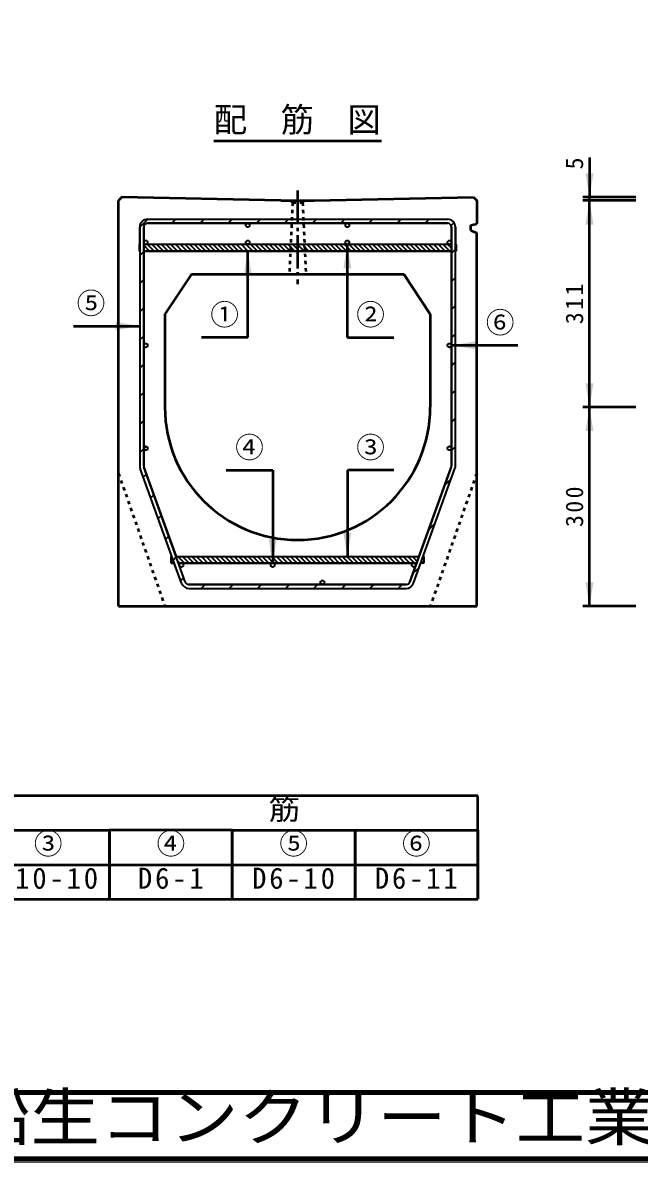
# Model space of a CAD drawing. Units: millimetres, scale not verified. Extents: x 100 to 4105, y 100 to 2870.
# Drawn here: x 989 to 1918, y 100 to 1816 of the extents above; entities that cross this region are included whole.
import ezdxf
from ezdxf.enums import TextEntityAlignment as Align

# ---------------------------------------------------------------- set-up
doc = ezdxf.new("R2010")
doc.units = ezdxf.units.MM
doc.header["$LTSCALE"] = 5
doc.linetypes.add('USER1', pattern=[2.2, 1, -1.2])
doc.linetypes.add('USER2', pattern=[13.4, 10, -1.2, 1, -1.2])
doc.layers.add('V-nasSTD', color=7, linetype='Continuous', lineweight=50)
doc.styles.add('ＭＳ ゴシック', font='')
doc.styles.get('ＭＳ ゴシック').set_extended_font_data('MS Gothic')

msp = doc.modelspace()

# ---------------------------------------------------------------- hatches: boundary and pattern name
at = {"layer": 'V-nasSTD'}
for points in [[(1837.432, 1589.283), (1843.432, 1553.283), (1849.432, 1589.283)], [(1849.432, 1512.283), (1843.432, 1548.283), (1837.432, 1512.283)], [(1484.432, 1446.236), (1478.432, 1482.236), (1472.432, 1446.236)], [(1322.432, 1436.236), (1328.432, 1472.236), (1334.432, 1436.236)], [(1129.432, 1353.327), (1165.432, 1359.327), (1129.432, 1365.327)], [(1671.432, 1324.236), (1635.432, 1330.236), (1671.432, 1336.236)], [(1837.432, 1273.283), (1843.432, 1237.283), (1849.432, 1273.283)], [(1849.432, 1201.283), (1843.432, 1237.283), (1837.432, 1201.283)], [(1484.432, 1048.236), (1478.432, 1012.236), (1472.432, 1048.236)], [(1359.932, 1038.236), (1365.932, 1002.236), (1371.932, 1038.236)], [(1837.432, 973.283), (1843.432, 937.283), (1849.432, 973.283)]]:
    msp.add_hatch(color=256, dxfattribs=at).paths.add_polyline_path(points)

# ---------------------------------------------------------------- linework, layer by layer
for p, q in [((1277.029, 1638.283), (1529.835, 1638.283)), ((1843.432, 1613.283), (1843.432, 1553.283)), ((1138.432, 1553.283), (1133.432, 1548.283)), ((1133.432, 937.283), (1133.432, 1548.283)), ((1378.432, 1548.283), (1138.432, 1553.283)), ((1378.432, 1548.283), (1428.432, 1548.283)), ((1428.432, 1548.283), (1668.432, 1553.283)), ((1668.432, 1553.283), (1673.432, 1548.283)), ((1673.432, 1548.283), (1673.432, 1513.298)), ((1913.432, 1553.283), (1833.432, 1553.283)), ((1913.432, 1548.283), (1833.432, 1548.283)), ((1843.432, 1548.283), (1843.432, 1553.283)), ((1843.432, 1237.283), (1843.432, 1548.283)), ((1664.432, 1511.283), (1673.432, 1513.298)), ((1664.432, 1503.283), (1664.432, 1511.283)), ((1664.432, 1503.283), (1673.432, 1499.925)), ((1673.432, 937.283), (1673.432, 1499.925)), ((1478.432, 1342.236), (1478.432, 1482.236)), ((1328.432, 1342.236), (1328.432, 1472.236)), ((1243.432, 1437.283), (1203.432, 1377.283)), ((1243.432, 1437.283), (1563.432, 1437.283)), ((1563.432, 1437.283), (1603.432, 1377.283)), ((1203.432, 1377.283), (1203.432, 1237.283)), ((1603.432, 1377.283), (1603.432, 1237.283)), ((1065.432, 1359.327), (1165.432, 1359.327)), ((1328.432, 1342.236), (1258.432, 1342.236)), ((1478.432, 1342.236), (1548.432, 1342.236)), ((1735.432, 1330.236), (1635.432, 1330.236)), ((1913.432, 1237.283), (1833.432, 1237.283)), ((1843.432, 937.283), (1843.432, 1237.283)), ((1295.932, 1142.236), (1365.932, 1142.236)), ((1365.932, 1142.236), (1365.932, 1002.236)), ((1478.432, 1142.236), (1478.432, 1012.236)), ((1548.432, 1142.236), (1478.432, 1142.236)), ((1133.432, 937.283), (1673.432, 937.283)), ((1913.432, 937.283), (1833.432, 937.283)), ((1120, 652), (935, 652)), ((1305, 652), (1120, 652)), ((1490, 652), (1305, 652)), ((1675, 652), (1490, 652)), ((1675, 600), (1675, 652)), ((935, 600), (1120, 600)), ((1120, 548), (1120, 600)), ((1120, 600), (1120, 548)), ((1305, 600), (1120, 600)), ((1305, 548), (1305, 600)), ((1305, 600), (1490, 600)), ((1305, 548), (1305, 600)), ((1305, 600), (1305, 548)), ((1490, 548), (1490, 600)), ((1490, 548), (1490, 600)), ((1490, 600), (1675, 600)), ((1490, 548), (1490, 600)), ((1490, 600), (1490, 548)), ((1675, 548), (1675, 600)), ((1675, 548), (1675, 600)), ((1675, 600), (1675, 548)), ((935, 548), (1120, 548)), ((1120, 496), (1120, 548)), ((1120, 548), (1120, 496)), ((1120, 548), (1305, 548)), ((1305, 496), (1305, 548)), ((1305, 548), (1490, 548)), ((1305, 496), (1305, 548)), ((1305, 548), (1305, 496)), ((1490, 496), (1490, 548)), ((1490, 496), (1490, 548)), ((1490, 548), (1675, 548)), ((1490, 496), (1490, 548)), ((1490, 548), (1490, 496)), ((1675, 496), (1675, 548)), ((1675, 496), (1675, 548)), ((1675, 548), (1675, 496)), ((935, 496), (1120, 496)), ((1120, 496), (1305, 496)), ((1305, 496), (1490, 496)), ((1490, 496), (1675, 496))]:
    msp.add_line(p, q, dxfattribs=at)
at = {"layer": 'V-nasSTD', "linetype": 'USER2'}
msp.add_line((1403.432, 1563.283), (1403.432, 1422.283), dxfattribs=at)
at = {"layer": 'V-nasSTD', "linetype": 'USER1'}
for p, q in [((1395.932, 1545.283), (1390.932, 1437.283)), ((1395.932, 1545.283), (1392.932, 1548.283)), ((1392.932, 1548.283), (1413.932, 1548.283)), ((1395.932, 1545.283), (1410.932, 1545.283)), ((1410.932, 1545.283), (1413.932, 1548.283)), ((1410.932, 1545.283), (1415.932, 1437.283)), ((1133.432, 1137.283), (1203.432, 937.283)), ((1673.432, 1137.283), (1603.432, 937.283))]:
    msp.add_line(p, q, dxfattribs=at)
at = {"layer": 'V-nasSTD', "lineweight": 35}
for p, q in [((1177.586, 1520.236), (1165.432, 1508.082)), ((1177.432, 1520.236), (1629.432, 1520.236)), ((1629.432, 1514.236), (1177.432, 1514.236)), ((1177.432, 1514.236), (1629.432, 1514.236)), ((1220.013, 1520.236), (1214.013, 1514.236)), ((1262.439, 1520.236), (1256.439, 1514.236)), ((1304.866, 1520.236), (1298.866, 1514.236)), ((1347.292, 1520.236), (1341.292, 1514.236)), ((1389.718, 1520.236), (1383.718, 1514.236)), ((1432.145, 1520.236), (1426.145, 1514.236)), ((1474.571, 1520.236), (1468.571, 1514.236)), ((1516.998, 1520.236), (1510.998, 1514.236)), ((1559.424, 1520.236), (1553.424, 1514.236)), ((1601.85, 1520.236), (1595.85, 1514.236)), ((1639.22, 1515.179), (1634.852, 1510.811)), ((1165.432, 1508.236), (1165.432, 1148.811)), ((1165.432, 1472.236), (1165.432, 1508.236)), ((1165.432, 1508.236), (1165.432, 1482.236)), ((1171.432, 1508.236), (1171.432, 1148.811)), ((1171.432, 1148.811), (1171.432, 1508.236)), ((1635.432, 1148.811), (1635.432, 1508.236)), ((1635.432, 1508.236), (1635.432, 1148.811)), ((1635.432, 1472.236), (1635.432, 1508.236)), ((1635.432, 1508.236), (1635.432, 1482.236)), ((1641.432, 1148.811), (1641.432, 1508.236)), ((1641.432, 1472.236), (1641.432, 1508.236)), ((1641.432, 1508.236), (1641.432, 1482.236)), ((1164.432, 1482.236), (1164.432, 1472.236)), ((1165.432, 1482.236), (1164.432, 1482.236)), ((1165.432, 1482.236), (1164.432, 1482.236)), ((1164.432, 1482.236), (1164.432, 1472.236)), ((1164.432, 1480.922), (1165.432, 1479.922)), ((1635.432, 1482.236), (1171.432, 1482.236)), ((1635.432, 1482.236), (1171.432, 1482.236)), ((1171.432, 1480.993), (1180.19, 1472.236)), ((1177.261, 1482.236), (1187.261, 1472.236)), ((1184.332, 1482.236), (1194.332, 1472.236)), ((1191.403, 1482.236), (1201.403, 1472.236)), ((1198.474, 1482.236), (1208.474, 1472.236)), ((1205.545, 1482.236), (1215.545, 1472.236)), ((1212.616, 1482.236), (1222.616, 1472.236)), ((1219.687, 1482.236), (1229.687, 1472.236)), ((1226.758, 1482.236), (1236.758, 1472.236)), ((1233.829, 1482.236), (1243.829, 1472.236)), ((1240.9, 1482.236), (1250.9, 1472.236)), ((1247.971, 1482.236), (1257.971, 1472.236)), ((1255.042, 1482.236), (1265.042, 1472.236)), ((1262.113, 1482.236), (1272.113, 1472.236)), ((1269.185, 1482.236), (1279.185, 1472.236)), ((1276.256, 1482.236), (1286.256, 1472.236)), ((1283.327, 1482.236), (1293.327, 1472.236)), ((1290.398, 1482.236), (1300.398, 1472.236)), ((1297.469, 1482.236), (1307.469, 1472.236)), ((1304.54, 1482.236), (1314.54, 1472.236)), ((1311.611, 1482.236), (1321.611, 1472.236)), ((1318.682, 1482.236), (1328.682, 1472.236)), ((1325.753, 1482.236), (1335.753, 1472.236)), ((1332.824, 1482.236), (1342.824, 1472.236)), ((1339.895, 1482.236), (1349.895, 1472.236)), ((1346.966, 1482.236), (1356.966, 1472.236)), ((1354.037, 1482.236), (1364.037, 1472.236)), ((1361.108, 1482.236), (1371.108, 1472.236)), ((1368.18, 1482.236), (1378.18, 1472.236)), ((1375.251, 1482.236), (1385.251, 1472.236)), ((1382.322, 1482.236), (1392.322, 1472.236)), ((1389.393, 1482.236), (1399.393, 1472.236)), ((1396.464, 1482.236), (1406.464, 1472.236)), ((1403.535, 1482.236), (1413.535, 1472.236)), ((1410.606, 1482.236), (1420.606, 1472.236)), ((1417.677, 1482.236), (1427.677, 1472.236)), ((1424.748, 1482.236), (1434.748, 1472.236)), ((1431.819, 1482.236), (1441.819, 1472.236)), ((1438.89, 1482.236), (1448.89, 1472.236)), ((1445.961, 1482.236), (1455.961, 1472.236)), ((1453.032, 1482.236), (1463.032, 1472.236)), ((1460.103, 1482.236), (1470.103, 1472.236)), ((1467.174, 1482.236), (1477.174, 1472.236)), ((1474.246, 1482.236), (1484.246, 1472.236)), ((1481.365, 1484.603), (1479.065, 1482.303)), ((1481.317, 1482.236), (1491.317, 1472.236)), ((1488.388, 1482.236), (1498.388, 1472.236)), ((1495.459, 1482.236), (1505.459, 1472.236)), ((1502.53, 1482.236), (1512.53, 1472.236)), ((1509.601, 1482.236), (1519.601, 1472.236)), ((1516.672, 1482.236), (1526.672, 1472.236)), ((1523.743, 1482.236), (1533.743, 1472.236)), ((1530.814, 1482.236), (1540.814, 1472.236)), ((1537.885, 1482.236), (1547.885, 1472.236)), ((1544.956, 1482.236), (1554.956, 1472.236)), ((1552.027, 1482.236), (1562.027, 1472.236)), ((1559.098, 1482.236), (1569.098, 1472.236)), ((1566.169, 1482.236), (1576.169, 1472.236)), ((1573.24, 1482.236), (1583.24, 1472.236)), ((1580.312, 1482.236), (1590.312, 1472.236)), ((1587.383, 1482.236), (1597.383, 1472.236)), ((1594.454, 1482.236), (1604.454, 1472.236)), ((1601.525, 1482.236), (1611.525, 1472.236)), ((1608.596, 1482.236), (1618.596, 1472.236)), ((1615.667, 1482.236), (1625.667, 1472.236)), ((1622.738, 1482.236), (1632.738, 1472.236)), ((1629.809, 1482.236), (1635.432, 1476.613)), ((1641.432, 1482.236), (1642.432, 1482.236)), ((1641.432, 1482.236), (1642.432, 1482.236)), ((1641.432, 1477.684), (1642.432, 1476.684)), ((1642.432, 1482.236), (1642.432, 1472.236)), ((1642.432, 1482.236), (1642.432, 1472.236)), ((1164.432, 1473.851), (1165.432, 1472.851)), ((1164.432, 1472.236), (1165.432, 1472.236)), ((1164.432, 1472.236), (1165.432, 1472.236)), ((1171.432, 1471.655), (1165.432, 1465.655)), ((1171.432, 1473.922), (1173.119, 1472.236)), ((1635.432, 1472.236), (1171.432, 1472.236)), ((1171.432, 1472.236), (1635.432, 1472.236)), ((1641.432, 1474.965), (1635.432, 1468.965)), ((1641.432, 1472.236), (1642.432, 1472.236)), ((1642.432, 1472.236), (1641.432, 1472.236)), ((1171.432, 1429.229), (1165.432, 1423.229)), ((1641.432, 1432.538), (1635.432, 1426.538)), ((1635.432, 1384.112), (1641.432, 1390.112)), ((1171.432, 1386.802), (1165.432, 1380.802)), ((1171.432, 1344.376), (1165.432, 1338.376)), ((1635.432, 1341.685), (1641.432, 1347.685)), ((1635.432, 1299.259), (1641.432, 1305.259)), ((1171.432, 1301.95), (1165.432, 1295.95)), ((1171.432, 1259.523), (1165.432, 1253.523)), ((1635.432, 1256.833), (1641.432, 1262.833)), ((1635.432, 1214.406), (1641.432, 1220.406)), ((1171.432, 1217.097), (1165.432, 1211.097)), ((1171.432, 1174.67), (1165.432, 1168.67)), ((1174.952, 1178.19), (1171.478, 1174.716)), ((1635.432, 1171.98), (1641.432, 1177.98)), ((1228.464, 972.16), (1166.145, 1144.735)), ((1175.549, 1136.361), (1170.862, 1131.674)), ((1234.108, 974.198), (1171.789, 1146.773)), ((1234.108, 974.198), (1171.789, 1146.773)), ((1171.789, 1146.773), (1220.372, 1012.236)), ((1572.757, 974.198), (1635.075, 1146.773)), ((1635.075, 1146.773), (1572.757, 974.198)), ((1578.4, 972.16), (1640.719, 1144.735)), ((1625.141, 1119.262), (1635.126, 1129.247)), ((1186.805, 1105.19), (1182.118, 1100.503)), ((1198.061, 1074.02), (1193.374, 1069.333)), ((1601.161, 1052.856), (1611.146, 1062.841)), ((1209.317, 1042.849), (1204.63, 1038.163)), ((1212.992, 1012.236), (1213.992, 1012.236)), ((1212.992, 1012.236), (1212.992, 1002.236)), ((1212.992, 1002.236), (1212.992, 1012.236)), ((1212.992, 1012.236), (1213.992, 1012.236)), ((1212.992, 1008.098), (1216.897, 1004.194)), ((1212.992, 1002.236), (1217.604, 1002.236)), ((1217.604, 1002.236), (1212.992, 1002.236)), ((1220.573, 1011.679), (1215.886, 1006.992)), ((1228.464, 972.16), (1217.604, 1002.236)), ((1220.372, 1012.236), (1586.492, 1012.236)), ((1220.372, 1012.236), (1586.492, 1012.236)), ((1222.885, 1005.277), (1225.926, 1002.236)), ((1222.997, 1012.236), (1232.997, 1002.236)), ((1223.983, 1002.236), (1582.881, 1002.236)), ((1582.881, 1002.236), (1223.983, 1002.236)), ((1230.068, 1012.236), (1240.068, 1002.236)), ((1237.139, 1012.236), (1247.139, 1002.236)), ((1244.21, 1012.236), (1254.21, 1002.236)), ((1251.281, 1012.236), (1261.281, 1002.236)), ((1258.352, 1012.236), (1268.352, 1002.236)), ((1265.423, 1012.236), (1275.423, 1002.236)), ((1272.494, 1012.236), (1282.494, 1002.236)), ((1279.565, 1012.236), (1289.565, 1002.236)), ((1286.636, 1012.236), (1296.636, 1002.236)), ((1293.707, 1012.236), (1303.707, 1002.236)), ((1300.778, 1012.236), (1310.778, 1002.236)), ((1307.849, 1012.236), (1317.849, 1002.236)), ((1314.92, 1012.236), (1324.92, 1002.236)), ((1321.992, 1012.236), (1331.992, 1002.236)), ((1329.063, 1012.236), (1339.063, 1002.236)), ((1336.134, 1012.236), (1346.134, 1002.236)), ((1343.205, 1012.236), (1353.205, 1002.236)), ((1350.276, 1012.236), (1360.276, 1002.236)), ((1357.347, 1012.236), (1367.347, 1002.236)), ((1364.418, 1012.236), (1374.418, 1002.236)), ((1371.489, 1012.236), (1381.489, 1002.236)), ((1378.56, 1012.236), (1388.56, 1002.236)), ((1385.631, 1012.236), (1395.631, 1002.236)), ((1392.702, 1012.236), (1402.702, 1002.236)), ((1399.773, 1012.236), (1409.773, 1002.236)), ((1406.844, 1012.236), (1416.844, 1002.236)), ((1413.915, 1012.236), (1423.915, 1002.236)), ((1420.987, 1012.236), (1430.987, 1002.236)), ((1428.058, 1012.236), (1438.058, 1002.236)), ((1435.129, 1012.236), (1445.129, 1002.236)), ((1442.2, 1012.236), (1452.2, 1002.236)), ((1449.271, 1012.236), (1459.271, 1002.236)), ((1456.342, 1012.236), (1466.342, 1002.236)), ((1463.413, 1012.236), (1473.413, 1002.236)), ((1470.484, 1012.236), (1480.484, 1002.236)), ((1477.555, 1012.236), (1487.555, 1002.236)), ((1484.626, 1012.236), (1494.626, 1002.236)), ((1491.697, 1012.236), (1501.697, 1002.236)), ((1498.768, 1012.236), (1508.768, 1002.236)), ((1505.839, 1012.236), (1515.839, 1002.236)), ((1512.91, 1012.236), (1522.91, 1002.236)), ((1519.981, 1012.236), (1529.981, 1002.236)), ((1527.053, 1012.236), (1537.053, 1002.236)), ((1534.124, 1012.236), (1544.124, 1002.236)), ((1541.195, 1012.236), (1551.195, 1002.236)), ((1548.266, 1012.236), (1558.266, 1002.236)), ((1555.337, 1012.236), (1565.337, 1002.236)), ((1562.408, 1012.236), (1572.408, 1002.236)), ((1569.479, 1012.236), (1579.479, 1002.236)), ((1576.55, 1012.236), (1583.855, 1004.931)), ((1577.181, 986.449), (1587.166, 996.434)), ((1583.621, 1012.236), (1585.731, 1010.126)), ((1593.872, 1002.236), (1589.261, 1002.236)), ((1593.872, 1002.236), (1589.261, 1002.236)), ((1590.417, 1005.439), (1593.621, 1002.236)), ((1592.293, 1010.634), (1593.872, 1009.056)), ((1592.872, 1012.236), (1593.872, 1012.236)), ((1592.872, 1012.236), (1593.872, 1012.236)), ((1593.872, 1012.236), (1593.872, 1002.236)), ((1593.872, 1012.236), (1593.872, 1002.236)), ((1227.142, 975.822), (1231.829, 980.509)), ((1239.751, 970.236), (1567.113, 970.236)), ((1567.113, 970.236), (1239.751, 970.236)), ((1239.751, 964.236), (1567.113, 964.236)), ((1257.982, 964.236), (1263.982, 970.236)), ((1300.409, 964.236), (1306.409, 970.236)), ((1342.835, 964.236), (1348.835, 970.236)), ((1385.262, 964.236), (1391.262, 970.236)), ((1427.688, 964.236), (1433.688, 970.236)), ((1470.114, 964.236), (1476.114, 970.236)), ((1512.541, 964.236), (1518.541, 970.236)), ((1554.967, 964.236), (1560.967, 970.236))]:
    msp.add_line(p, q, dxfattribs=at)
at = {"layer": 'V-nasSTD', "lineweight": 100}
for p, q in [((105, 205), (4100, 205)), ((105, 105), (4100, 105))]:
    msp.add_line(p, q, dxfattribs=at)
at = {"layer": 'V-nasSTD', "lineweight": 13}
msp.add_lwpolyline([(100, 100), (100, 2870), (4105, 2870), (4105, 100)], close=True, dxfattribs=at)
at = {"layer": 'V-nasSTD', "lineweight": 35}
for centre in [(1328.432, 1511.236), (1478.432, 1511.236), (1174.432, 1485.236), (1328.432, 1485.236), (1478.432, 1485.236), (1632.432, 1485.236), (1174.432, 1330.236), (1632.432, 1330.236), (1174.432, 1175.236), (1632.432, 1175.236), (1228.256, 999.236), (1365.932, 999.236), (1578.608, 999.236), (1440.932, 973.236)]:
    msp.add_circle(centre, 3, dxfattribs=at)
for centre, radius, start, end in [((1177.432, 1508.236), 12, 90, 180), ((1177.432, 1508.236), 6, 90, 180), ((1177.432, 1508.236), 6, 90, 180), ((1629.432, 1508.236), 12, 0, 90), ((1629.432, 1508.236), 6, 0, 90), ((1629.432, 1508.236), 6, 0, 90), ((1177.432, 1148.811), 12, 180, 199.85521), ((1177.432, 1148.811), 6, 180, 199.85521), ((1177.432, 1148.811), 6, 180, 199.85522), ((1629.432, 1148.811), 6, 340.14479, 0), ((1629.432, 1148.811), 6, 340.14479, 0), ((1629.432, 1148.811), 12, 340.14479, 0), ((1239.751, 976.236), 12, 199.85521, 270), ((1239.751, 976.236), 6, 199.85521, 270), ((1239.751, 976.236), 6, 199.85521, 270), ((1567.113, 976.236), 6, 270, 340.14479), ((1567.113, 976.236), 6, 270, 340.14479), ((1567.113, 976.236), 12, 270, 340.14479)]:
    msp.add_arc(centre, radius, start, end, dxfattribs=at)
at = {"layer": 'V-nasSTD'}
for start, end in [(180, 270), (270, 0)]:
    msp.add_arc((1403.432, 1237.283), 200, start, end, dxfattribs=at)

# ---------------------------------------------------------------- texts
at = {"layer": 'V-nasSTD', "style": 'ＭＳ ゴシック'}
for s, height, p in [('配\u3000筋\u3000図', 36.95, (1277.029, 1688.683)), ('⑤', 31.67, (1070.432, 1409.527)), ('①', 31.67, (1271.832, 1392.436)), ('②', 31.67, (1491.832, 1392.436)), ('⑥', 31.67, (1687.232, 1380.436)), ('④', 31.67, (1309.332, 1192.436)), ('③', 31.67, (1491.832, 1192.436)), ('③', 31.67, (1005.9, 595.6)), ('④', 31.67, (1190.9, 595.6)), ('⑤', 31.67, (1375.9, 595.6)), ('⑥', 31.67, (1560.9, 595.6))]:
    msp.add_text(s, height=height, dxfattribs=at).set_placement(p, align=Align.TOP_LEFT)
msp.add_text('5', height=26.39, rotation=90, dxfattribs=at).set_placement((1807.432, 1595.283), align=Align.TOP_LEFT)
at = {"layer": 'V-nasSTD', "style": 'ＭＳ ゴシック', "width": 1.1}
for s, height, p in [('配\u3000\u3000\u3000\u3000\u3000\u3000\u3000\u3000\u3000\u3000筋', 31.67, (837.04, 647.6)), ('株式会社船生コンクリート工業', 69.65, (478.279, 202.55))]:
    msp.add_text(s, height=height, dxfattribs=at).set_placement(p, align=Align.TOP_LEFT)
at = {"layer": 'V-nasSTD', "char_height": 26.39, "attachment_point": 1, "rotation": 90, "style": 'ＭＳ ゴシック'}
for s, insert in [('\\T1.2;311', (1807.432, 1362.183)), ('\\T1.2;300', (1807.432, 1056.683))]:
    msp.add_mtext(s, dxfattribs=dict(at, insert=insert))
at = {"layer": 'V-nasSTD', "char_height": 31.67, "attachment_point": 1, "style": 'ＭＳ ゴシック'}
for s, insert in [('\\T1.2;D10-10', (951.9, 543.6)), ('\\T1.2;D6-1', (1162.82, 543.6)), ('\\T1.2;D6-10', (1334.86, 543.6)), ('\\T1.2;D6-11', (1519.86, 543.6))]:
    msp.add_mtext(s, dxfattribs=dict(at, insert=insert))

doc.saveas('drawing.dxf')
